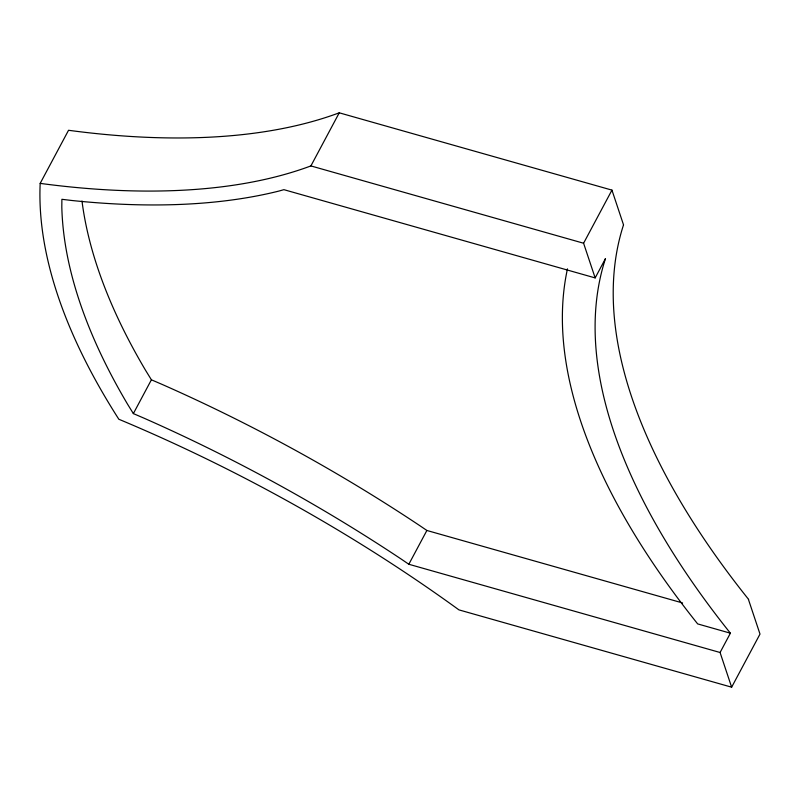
<?xml version="1.0" encoding="UTF-8"?>
<svg xmlns="http://www.w3.org/2000/svg" width="800" height="800" viewBox="0 0 800 800"><rect width="100%" height="100%" fill="white"/><g stroke="black" fill="none" stroke-linecap="round" stroke-linejoin="round"><path stroke-width="1.2" d="M748.43 599.4L760 634.08L731.64 687.19L458.95 609.88A786.98 357.28 28.1 0 0 118.83 419.24A900.11 408.64 28.1 0 1 40.18 183.38L68.54 130.28A786.98 357.28 28.1 0 0 339.25 112.81L611.95 190.12L623.51 224.81M731.64 687.19L720.08 652.5L408.83 564.26L401.75 559.44A786.98 357.28 28.1 0 0 143.99 418.16L133.36 413.59L151.4 379.8L145.59 370.36A899.84 408.52 28.1 0 1 81.99 201.03M40.18 183.38A786.98 357.28 28.1 0 0 310.9 165.92L339.25 112.81M408.83 564.26L426.88 530.47L682.59 602.96M133.36 413.59L127.54 404.16A899.84 408.52 28.1 0 1 61.81 207.06L61.89 199.3L71.38 200.44A786.98 357.28 28.1 0 0 278.9 191.07L283.91 189.67L595.16 277.91L583.59 243.23L611.95 190.12M595.16 277.91L605.47 258.6A926.26 420.51 28.1 0 0 730.39 633.19L720.08 652.5M310.9 165.92L583.59 243.23M730.39 633.19L697.67 623.91A926.26 420.51 28.1 0 1 567.46 268.86M151.4 379.8L162.03 384.37A786.98 357.28 28.1 0 1 419.79 525.65L426.88 530.47M748.61 599.41A926.26 420.51 28.1 0 1 623.54 224.82"/></g></svg>
